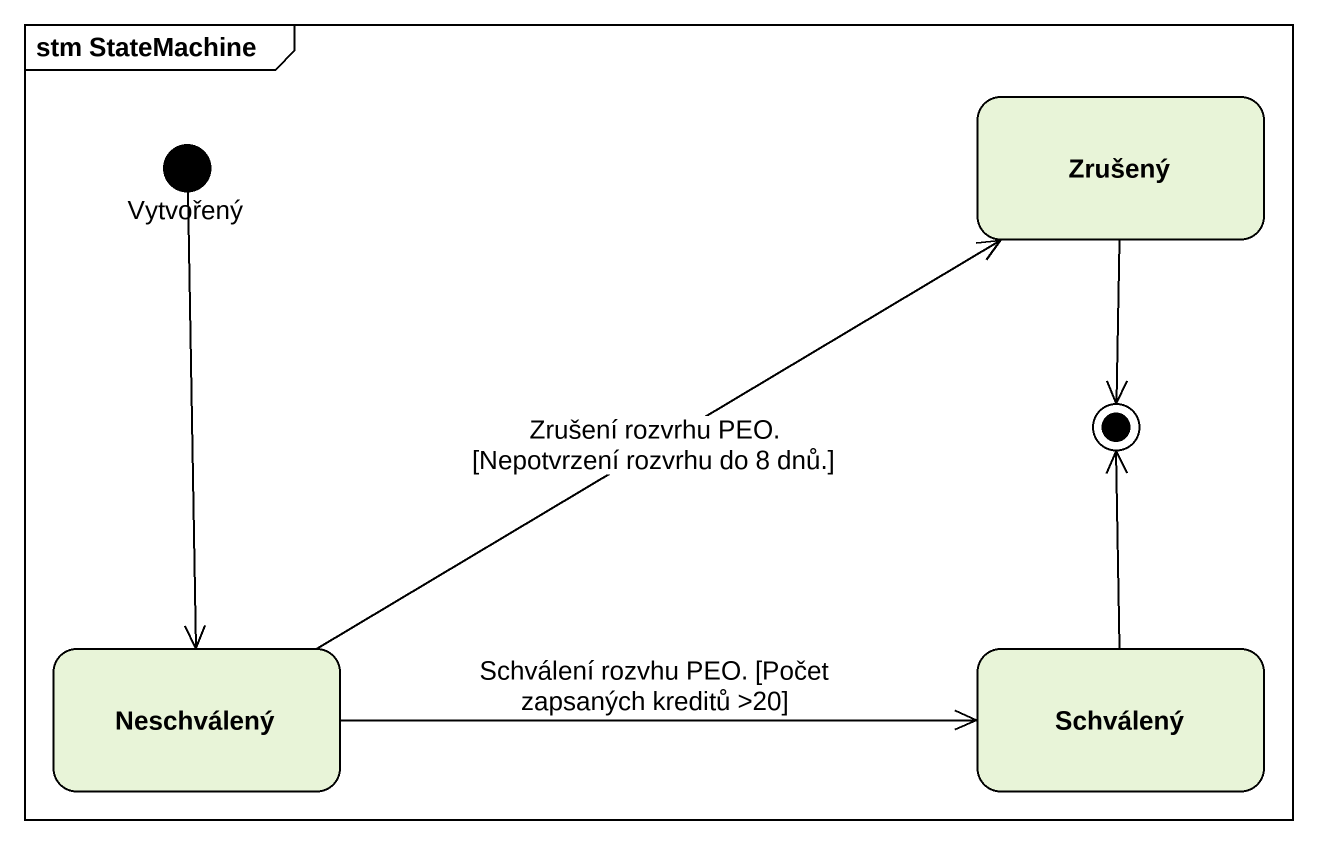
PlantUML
@startuml
mainframe stm StateMachine
hide empty description
state Vytvořený <<start>>
state Zrušený
state Neschválený
state Schválený
Vytvořený --> Neschválený
Neschválený -right-> Zrušený : Zrušení rozvrhu PEO. [Nepotvrzení rozvrhu do 8 dnů.]
Neschválený -right-> Schválený : Schválení rozvhu PEO. [Počet zapsaných kreditů >20]
Zrušený --> [*]
Schválený -up-> [*]
@enduml
